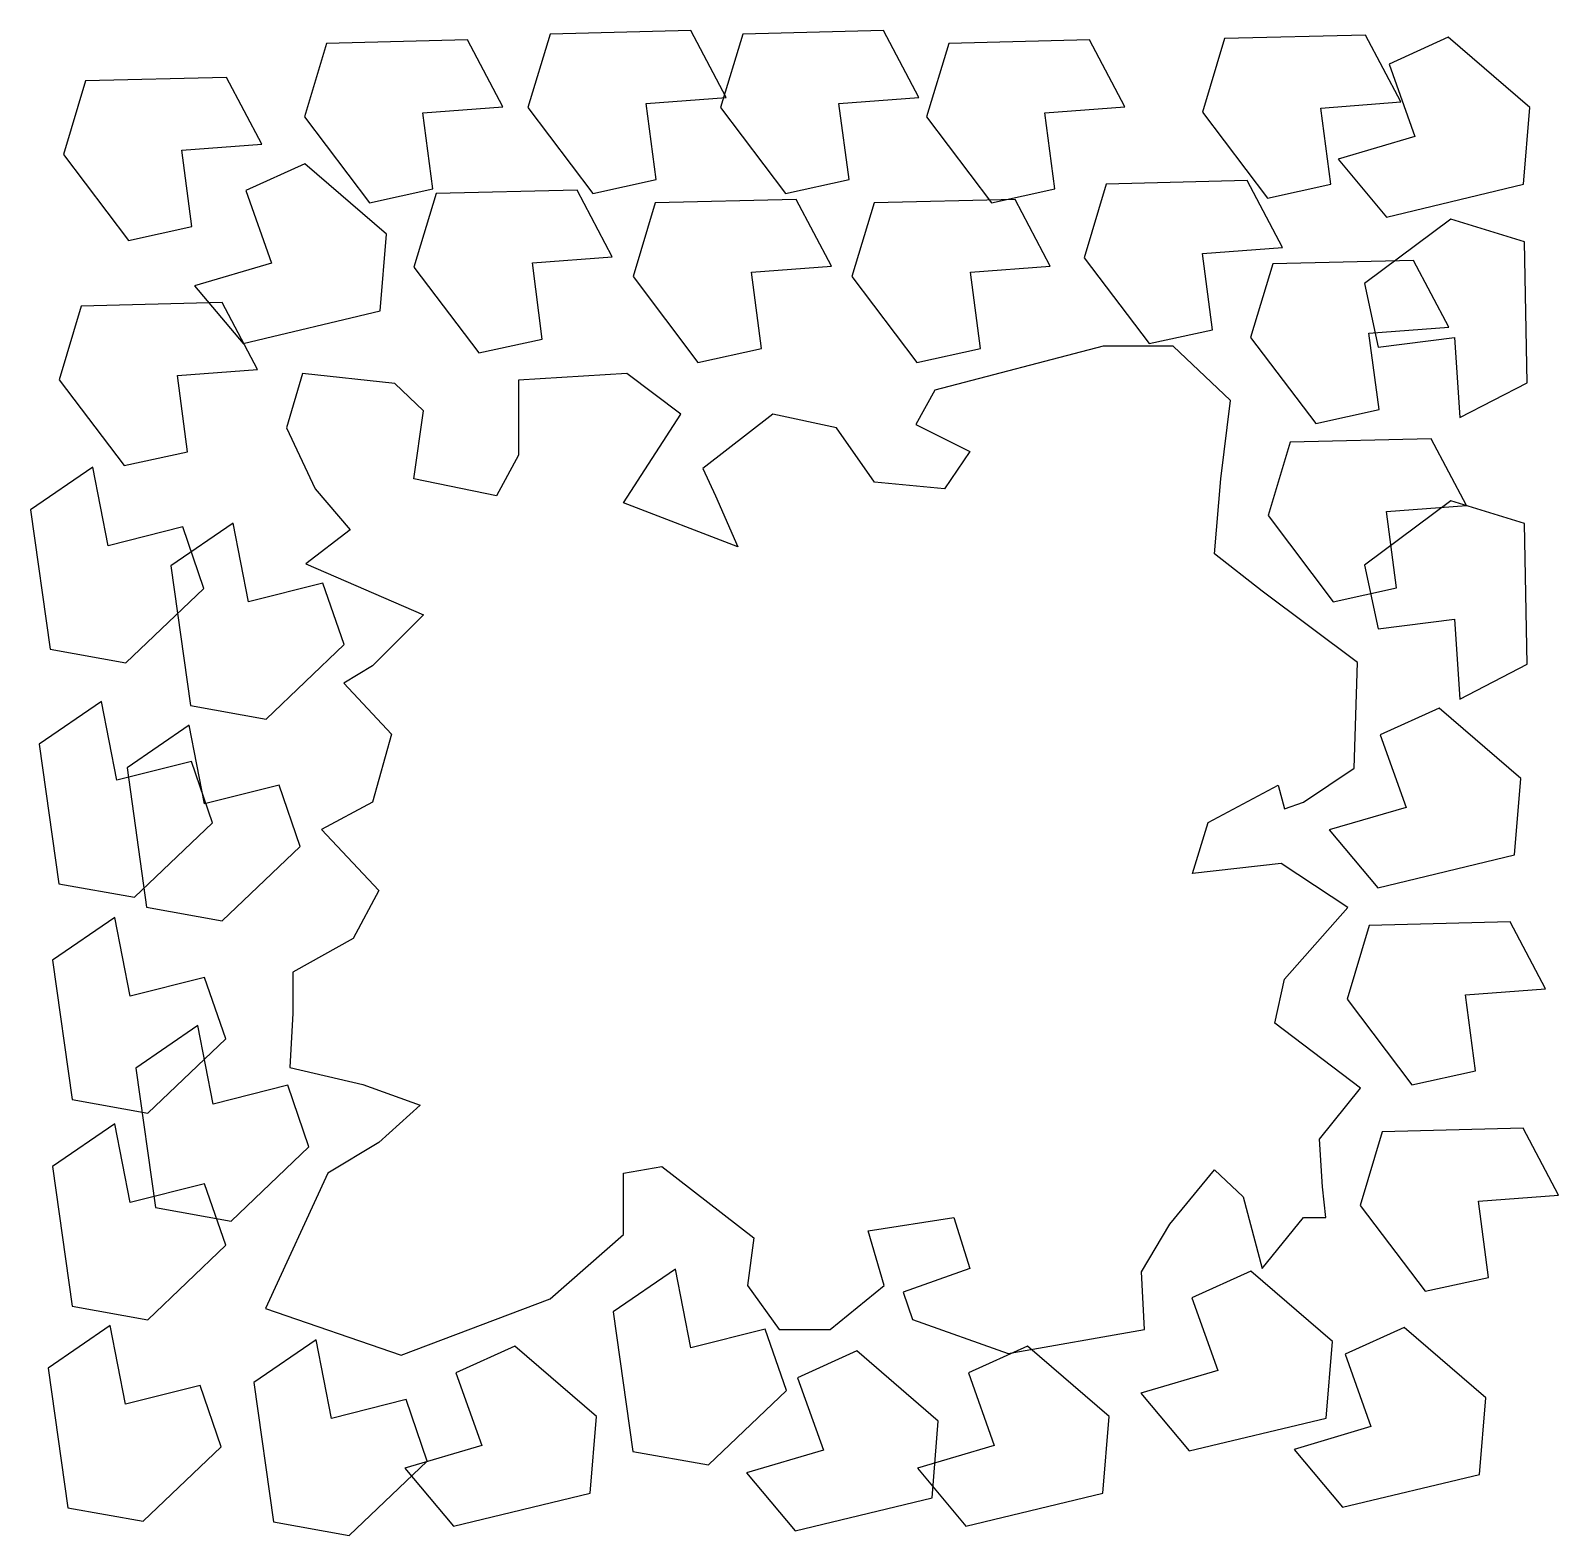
# Model space of a CAD drawing. Header units: millimetres. Extents: x 407.33 to 408.34, y 2576.75 to 2577.75.
import ezdxf

# ---------------------------------------------------------------- set-up
doc = ezdxf.new("R2010")
doc.units = ezdxf.units.MM
doc.header["$LTSCALE"] = 10
doc.layers.add('Vegetais', color=94, linetype='Continuous')

msp = doc.modelspace()

# ---------------------------------------------------------------- linework, layer by layer
at = {"layer": 'Vegetais'}
for p, q in [((407.5277, 2577.7404), (407.513, 2577.6917)), ((407.6211, 2577.7428), (407.5277, 2577.7404)), ((407.6444, 2577.6985), (407.6211, 2577.7428)), ((407.6757, 2577.7466), (407.661, 2577.6979)), ((407.769, 2577.749), (407.6757, 2577.7466)), ((407.7924, 2577.7047), (407.769, 2577.749)), ((407.8034, 2577.7466), (407.7887, 2577.6979)), ((407.8967, 2577.749), (407.8034, 2577.7466)), ((407.9201, 2577.7047), (407.8967, 2577.749)), ((407.9398, 2577.7404), (407.9251, 2577.6917)), ((408.0331, 2577.7428), (407.9398, 2577.7404)), ((408.0565, 2577.6985), (408.0331, 2577.7428)), ((408.1226, 2577.7436), (408.1079, 2577.6948)), ((408.2159, 2577.7459), (408.1226, 2577.7436)), ((408.2393, 2577.7017), (408.2159, 2577.7459)), ((408.2706, 2577.7446), (408.2315, 2577.7268)), ((408.3247, 2577.698), (408.2706, 2577.7446)), ((408.2315, 2577.7268), (408.2486, 2577.6788)), ((407.3681, 2577.7156), (407.3534, 2577.6669)), ((407.4614, 2577.7179), (407.3681, 2577.7156)), ((407.4848, 2577.6737), (407.4614, 2577.7179)), ((407.7395, 2577.7007), (407.7924, 2577.7047)), ((407.7461, 2577.6502), (407.7395, 2577.7007)), ((407.8671, 2577.7007), (407.9201, 2577.7047)), ((407.8738, 2577.6502), (407.8671, 2577.7007)), ((408.1863, 2577.6976), (408.2393, 2577.7017)), ((407.513, 2577.6917), (407.5561, 2577.6348)), ((407.5915, 2577.6945), (407.6444, 2577.6985)), ((407.5981, 2577.644), (407.5915, 2577.6945)), ((407.661, 2577.6979), (407.7041, 2577.641)), ((407.7887, 2577.6979), (407.8318, 2577.641)), ((407.9251, 2577.6917), (407.9682, 2577.6348)), ((408.0035, 2577.6945), (408.0565, 2577.6985)), ((408.0102, 2577.644), (408.0035, 2577.6945)), ((408.1079, 2577.6948), (408.151, 2577.6379)), ((408.193, 2577.6471), (408.1863, 2577.6976)), ((408.3205, 2577.6472), (408.3247, 2577.698)), ((407.4318, 2577.6697), (407.4848, 2577.6737)), ((407.4385, 2577.6191), (407.4318, 2577.6697)), ((408.2486, 2577.6788), (408.1977, 2577.6637)), ((407.3534, 2577.6669), (407.3964, 2577.6099)), ((407.5133, 2577.6607), (407.4741, 2577.6429)), ((407.5673, 2577.6141), (407.5133, 2577.6607)), ((408.1977, 2577.6637), (408.2298, 2577.6254)), ((407.7041, 2577.641), (407.7461, 2577.6502)), ((407.8318, 2577.641), (407.8738, 2577.6502)), ((408.1375, 2577.6495), (408.0442, 2577.6472)), ((408.1609, 2577.6053), (408.1375, 2577.6495)), ((407.4741, 2577.6429), (407.4912, 2577.5949)), ((407.5561, 2577.6348), (407.5981, 2577.644)), ((407.6002, 2577.641), (407.5856, 2577.5922)), ((407.6936, 2577.6433), (407.6002, 2577.641)), ((407.7169, 2577.5991), (407.6936, 2577.6433)), ((407.9682, 2577.6348), (408.0102, 2577.644)), ((408.0442, 2577.6472), (408.0295, 2577.5984)), ((408.151, 2577.6379), (408.193, 2577.6471)), ((408.2298, 2577.6254), (408.3205, 2577.6472)), ((407.7454, 2577.6347), (407.7307, 2577.586)), ((407.8387, 2577.6371), (407.7454, 2577.6347)), ((407.8621, 2577.5929), (407.8387, 2577.6371)), ((407.8904, 2577.6347), (407.8757, 2577.586)), ((407.9838, 2577.6371), (407.8904, 2577.6347)), ((408.0071, 2577.5929), (407.9838, 2577.6371)), ((407.3964, 2577.6099), (407.4385, 2577.6191)), ((408.2725, 2577.624), (408.2153, 2577.5813)), ((408.3212, 2577.6089), (408.2725, 2577.624)), ((407.5632, 2577.5633), (407.5673, 2577.6141)), ((408.3229, 2577.5156), (408.3212, 2577.6089)), ((407.664, 2577.595), (407.7169, 2577.5991)), ((408.108, 2577.6012), (408.1609, 2577.6053)), ((408.1146, 2577.5507), (408.108, 2577.6012)), ((407.4912, 2577.5949), (407.4403, 2577.5798)), ((407.5856, 2577.5922), (407.6286, 2577.5353)), ((407.6706, 2577.5445), (407.664, 2577.595)), ((407.8091, 2577.5888), (407.8621, 2577.5929)), ((407.8158, 2577.5383), (407.8091, 2577.5888)), ((407.9542, 2577.5888), (408.0071, 2577.5929)), ((407.9608, 2577.5383), (407.9542, 2577.5888)), ((408.0295, 2577.5984), (408.0726, 2577.5415)), ((408.1545, 2577.5943), (408.1398, 2577.5456)), ((408.2478, 2577.5966), (408.1545, 2577.5943)), ((408.2712, 2577.5524), (408.2478, 2577.5966)), ((407.4403, 2577.5798), (407.4724, 2577.5415)), ((407.7307, 2577.586), (407.7737, 2577.5291)), ((407.8757, 2577.586), (407.9188, 2577.5291)), ((408.2153, 2577.5813), (408.2242, 2577.5392)), ((407.4585, 2577.5687), (407.3652, 2577.5663)), ((407.4819, 2577.5244), (407.4585, 2577.5687)), ((407.3652, 2577.5663), (407.3505, 2577.5176)), ((407.4724, 2577.5415), (407.5632, 2577.5633)), ((408.0726, 2577.5415), (408.1146, 2577.5507)), ((408.2182, 2577.5484), (408.2712, 2577.5524)), ((408.2249, 2577.4978), (408.2182, 2577.5484)), ((407.6286, 2577.5353), (407.6706, 2577.5445)), ((407.7737, 2577.5291), (407.8158, 2577.5383)), ((407.9188, 2577.5291), (407.9608, 2577.5383)), ((408.0422, 2577.5399), (407.9307, 2577.5106)), ((408.0886, 2577.5399), (408.0422, 2577.5399)), ((408.1264, 2577.5038), (408.0886, 2577.5399)), ((408.1398, 2577.5456), (408.1829, 2577.4886)), ((408.2242, 2577.5392), (408.2748, 2577.5455)), ((408.2748, 2577.5455), (408.2785, 2577.4925)), ((407.429, 2577.5204), (407.4819, 2577.5244)), ((407.4356, 2577.4698), (407.429, 2577.5204)), ((407.5118, 2577.5218), (407.5012, 2577.4858)), ((407.5728, 2577.5151), (407.5118, 2577.5218)), ((407.7265, 2577.5218), (407.6549, 2577.5173)), ((407.7623, 2577.4948), (407.7265, 2577.5218)), ((407.3505, 2577.5176), (407.3936, 2577.4607)), ((407.5918, 2577.497), (407.5728, 2577.5151)), ((407.6549, 2577.5173), (407.6549, 2577.4677)), ((407.9307, 2577.5106), (407.918, 2577.488)), ((408.2785, 2577.4925), (408.3229, 2577.5156)), ((408.1201, 2577.4519), (408.1264, 2577.5038)), ((408.1829, 2577.4886), (408.2249, 2577.4978)), ((407.5854, 2577.4519), (407.5918, 2577.497)), ((407.7244, 2577.4361), (407.7623, 2577.4948)), ((407.8233, 2577.4948), (407.777, 2577.4587)), ((407.8654, 2577.4858), (407.8233, 2577.4948)), ((407.918, 2577.488), (407.9538, 2577.47)), ((407.5012, 2577.4858), (407.5202, 2577.4452)), ((407.8907, 2577.4497), (407.8654, 2577.4858)), ((408.2594, 2577.4785), (408.1661, 2577.4762)), ((408.2828, 2577.4343), (408.2594, 2577.4785)), ((407.3936, 2577.4607), (407.4356, 2577.4698)), ((407.6549, 2577.4677), (407.6402, 2577.4407)), ((407.9538, 2577.47), (407.937, 2577.4452)), ((408.1661, 2577.4762), (408.1514, 2577.4275)), ((407.3729, 2577.4597), (407.3316, 2577.4314)), ((407.383, 2577.4076), (407.3729, 2577.4597)), ((407.777, 2577.4587), (407.7854, 2577.4407)), ((407.6402, 2577.4407), (407.5854, 2577.4519)), ((407.937, 2577.4452), (407.8907, 2577.4497)), ((408.1159, 2577.4023), (408.1201, 2577.4519)), ((407.5202, 2577.4452), (407.5434, 2577.4181)), ((407.7854, 2577.4407), (407.8001, 2577.4068)), ((408.2725, 2577.4374), (408.2153, 2577.3947)), ((408.3212, 2577.4223), (408.2725, 2577.4374)), ((407.3316, 2577.4314), (407.3447, 2577.339)), ((407.8001, 2577.4068), (407.7244, 2577.4361)), ((408.1514, 2577.4275), (408.1945, 2577.3705)), ((408.2298, 2577.4303), (408.2828, 2577.4343)), ((408.2365, 2577.3797), (408.2298, 2577.4303)), ((407.4324, 2577.42), (407.383, 2577.4076)), ((407.4658, 2577.4225), (407.4245, 2577.3942)), ((407.4463, 2577.3793), (407.4324, 2577.42)), ((407.4759, 2577.3703), (407.4658, 2577.4225)), ((407.5434, 2577.4181), (407.5139, 2577.3955)), ((408.3229, 2577.329), (408.3212, 2577.4223)), ((408.1475, 2577.3775), (408.1159, 2577.4023)), ((407.4245, 2577.3942), (407.4376, 2577.3017)), ((407.5139, 2577.3955), (407.5918, 2577.3617)), ((408.2153, 2577.3947), (408.2242, 2577.3526)), ((407.3947, 2577.33), (407.4463, 2577.3793)), ((407.5253, 2577.3828), (407.4759, 2577.3703)), ((407.5393, 2577.3421), (407.5253, 2577.3828)), ((408.2106, 2577.3302), (408.1475, 2577.3775)), ((408.1945, 2577.3705), (408.2365, 2577.3797)), ((407.5918, 2577.3617), (407.5581, 2577.3279)), ((408.2242, 2577.3526), (408.2748, 2577.3589)), ((408.2748, 2577.3589), (408.2785, 2577.3059)), ((407.3447, 2577.339), (407.3947, 2577.33)), ((407.4877, 2577.2927), (407.5393, 2577.3421)), ((407.5581, 2577.3279), (407.5392, 2577.3166)), ((408.2085, 2577.2602), (408.2106, 2577.3302)), ((408.2785, 2577.3059), (408.3229, 2577.329)), ((407.5392, 2577.3166), (407.5707, 2577.2828)), ((407.3787, 2577.3043), (407.3374, 2577.276)), ((407.3887, 2577.2522), (407.3787, 2577.3043)), ((407.4376, 2577.3017), (407.4877, 2577.2927)), ((408.2648, 2577.3), (408.2257, 2577.2822)), ((408.3189, 2577.2534), (408.2648, 2577.3)), ((407.4367, 2577.2887), (407.3955, 2577.2605)), ((407.4468, 2577.2366), (407.4367, 2577.2887)), ((407.3374, 2577.276), (407.3504, 2577.1836)), ((407.5707, 2577.2828), (407.5581, 2577.2377)), ((408.2257, 2577.2822), (408.2428, 2577.2342)), ((407.4382, 2577.2646), (407.3887, 2577.2522)), ((407.3955, 2577.2605), (407.4085, 2577.168)), ((407.4521, 2577.2239), (407.4382, 2577.2646)), ((408.1749, 2577.2377), (408.2085, 2577.2602)), ((407.4963, 2577.249), (407.4468, 2577.2366)), ((407.5102, 2577.2083), (407.4963, 2577.249)), ((408.1117, 2577.2241), (408.158, 2577.2489)), ((408.158, 2577.2489), (408.1622, 2577.2332)), ((408.3147, 2577.2027), (408.3189, 2577.2534)), ((407.5581, 2577.2377), (407.5244, 2577.2196)), ((408.1622, 2577.2332), (408.1749, 2577.2377)), ((408.2428, 2577.2342), (408.1919, 2577.2192)), ((407.4005, 2577.1746), (407.4521, 2577.2239)), ((407.5244, 2577.2196), (407.5623, 2577.179)), ((408.1012, 2577.1903), (408.1117, 2577.2241)), ((408.1919, 2577.2192), (408.224, 2577.1808)), ((407.4586, 2577.159), (407.5102, 2577.2083)), ((408.1601, 2577.1971), (408.1012, 2577.1903)), ((408.2043, 2577.1678), (408.1601, 2577.1971)), ((408.224, 2577.1808), (408.3147, 2577.2027)), ((407.3504, 2577.1836), (407.4005, 2577.1746)), ((407.5623, 2577.179), (407.5454, 2577.1474)), ((407.4085, 2577.168), (407.4586, 2577.159)), ((408.1622, 2577.1204), (408.2043, 2577.1678)), ((407.3874, 2577.1612), (407.3461, 2577.1329)), ((407.3975, 2577.1091), (407.3874, 2577.1612)), ((408.2184, 2577.1559), (408.2037, 2577.1072)), ((408.3117, 2577.1583), (408.2184, 2577.1559)), ((408.3351, 2577.114), (408.3117, 2577.1583)), ((407.5454, 2577.1474), (407.5054, 2577.1249)), ((407.3461, 2577.1329), (407.3592, 2577.0405)), ((407.5054, 2577.1249), (407.5054, 2577.0978)), ((407.4469, 2577.1215), (407.3975, 2577.1091)), ((407.4609, 2577.0808), (407.4469, 2577.1215)), ((408.1559, 2577.0911), (408.1622, 2577.1204)), ((408.2821, 2577.11), (408.3351, 2577.114)), ((408.2037, 2577.1072), (408.2467, 2577.0503)), ((408.2888, 2577.0595), (408.2821, 2577.11)), ((407.5054, 2577.0978), (407.5034, 2577.0618)), ((407.4425, 2577.0897), (407.4013, 2577.0614)), ((407.4526, 2577.0376), (407.4425, 2577.0897)), ((408.2127, 2577.0482), (408.1559, 2577.0911)), ((407.4093, 2577.0315), (407.4609, 2577.0808)), ((407.4013, 2577.0614), (407.4143, 2576.969)), ((407.5034, 2577.0618), (407.5518, 2577.0505)), ((408.2467, 2577.0503), (408.2888, 2577.0595)), ((407.5021, 2577.05), (407.4526, 2577.0376)), ((407.516, 2577.0093), (407.5021, 2577.05)), ((407.5518, 2577.0505), (407.5896, 2577.0369)), ((408.1854, 2577.0144), (408.2127, 2577.0482)), ((407.3592, 2577.0405), (407.4093, 2577.0315)), ((407.5896, 2577.0369), (407.5623, 2577.0121)), ((407.3874, 2577.0244), (407.3461, 2576.9962)), ((407.3975, 2576.9723), (407.3874, 2577.0244)), ((407.5623, 2577.0121), (407.5286, 2576.9918)), ((408.1875, 2576.9828), (408.1854, 2577.0144)), ((408.227, 2577.0191), (408.2123, 2576.9704)), ((408.3204, 2577.0215), (408.227, 2577.0191)), ((408.3437, 2576.9772), (408.3204, 2577.0215)), ((407.4644, 2576.96), (407.516, 2577.0093)), ((407.3461, 2576.9962), (407.3592, 2576.9037)), ((407.5286, 2576.9918), (407.4872, 2576.9022)), ((407.7244, 2576.9918), (407.7497, 2576.9963)), ((407.7244, 2576.9512), (407.7244, 2576.9918)), ((407.7497, 2576.9963), (407.8107, 2576.949)), ((408.0864, 2576.958), (408.1159, 2576.9941)), ((408.1159, 2576.9941), (408.1348, 2576.976)), ((407.4469, 2576.9847), (407.3975, 2576.9723)), ((407.4609, 2576.944), (407.4469, 2576.9847)), ((408.1896, 2576.9625), (408.1875, 2576.9828)), ((408.1348, 2576.976), (408.1475, 2576.9287)), ((408.2908, 2576.9732), (408.3437, 2576.9772)), ((408.2974, 2576.9227), (408.2908, 2576.9732)), ((407.4143, 2576.969), (407.4644, 2576.96)), ((407.8865, 2576.9535), (407.9433, 2576.9625)), ((407.9433, 2576.9625), (407.9538, 2576.9287)), ((408.1475, 2576.9287), (408.1749, 2576.9625)), ((408.1749, 2576.9625), (408.1896, 2576.9625)), ((408.2123, 2576.9704), (408.2554, 2576.9135)), ((407.6758, 2576.9084), (407.7244, 2576.9512)), ((407.897, 2576.9174), (407.8865, 2576.9535)), ((408.0675, 2576.9264), (408.0864, 2576.958)), ((407.4093, 2576.8947), (407.4609, 2576.944)), ((407.8107, 2576.949), (407.8065, 2576.9174)), ((407.7588, 2576.9281), (407.7176, 2576.8998)), ((407.7689, 2576.876), (407.7588, 2576.9281)), ((407.9538, 2576.9287), (407.9096, 2576.9129)), ((408.0696, 2576.8881), (408.0675, 2576.9264)), ((408.14, 2576.9269), (408.1009, 2576.9091)), ((408.1941, 2576.8803), (408.14, 2576.9269)), ((408.2554, 2576.9135), (408.2974, 2576.9227)), ((407.8065, 2576.9174), (407.8275, 2576.8881)), ((407.8612, 2576.8881), (407.897, 2576.9174)), ((407.9096, 2576.9129), (407.9159, 2576.8948)), ((407.3592, 2576.9037), (407.4093, 2576.8947)), ((407.4872, 2576.9022), (407.5771, 2576.8712)), ((407.5771, 2576.8712), (407.6758, 2576.9084)), ((408.1009, 2576.9091), (408.118, 2576.8611)), ((407.3844, 2576.8908), (407.3432, 2576.8625)), ((407.3945, 2576.8387), (407.3844, 2576.8908)), ((407.7176, 2576.8998), (407.7306, 2576.8074)), ((407.9159, 2576.8948), (407.9791, 2576.8723)), ((407.5208, 2576.8814), (407.4796, 2576.8531)), ((407.5309, 2576.8293), (407.5208, 2576.8814)), ((407.8183, 2576.8884), (407.7689, 2576.876)), ((407.8323, 2576.8477), (407.8183, 2576.8884)), ((407.8275, 2576.8881), (407.8612, 2576.8881)), ((407.9791, 2576.8723), (408.0696, 2576.8881)), ((408.1899, 2576.8295), (408.1941, 2576.8803)), ((408.2416, 2576.8896), (408.2024, 2576.8718)), ((408.2956, 2576.8429), (408.2416, 2576.8896)), ((407.6525, 2576.8772), (407.6134, 2576.8594)), ((407.7066, 2576.8305), (407.6525, 2576.8772)), ((407.8789, 2576.874), (407.8397, 2576.8562)), ((407.9329, 2576.8274), (407.8789, 2576.874)), ((407.992, 2576.8772), (407.9529, 2576.8594)), ((408.0461, 2576.8305), (407.992, 2576.8772)), ((408.2024, 2576.8718), (408.2195, 2576.8238)), ((407.3432, 2576.8625), (407.3562, 2576.77)), ((408.118, 2576.8611), (408.0671, 2576.846)), ((407.444, 2576.8511), (407.3945, 2576.8387)), ((407.4579, 2576.8104), (407.444, 2576.8511)), ((407.4796, 2576.8531), (407.4926, 2576.7607)), ((407.6134, 2576.8594), (407.6305, 2576.8113)), ((407.8397, 2576.8562), (407.8568, 2576.8082)), ((407.9529, 2576.8594), (407.97, 2576.8113)), ((407.5804, 2576.8417), (407.5309, 2576.8293)), ((407.5943, 2576.801), (407.5804, 2576.8417)), ((407.7807, 2576.7984), (407.8323, 2576.8477)), ((408.0671, 2576.846), (408.0992, 2576.8077)), ((408.2915, 2576.7922), (408.2956, 2576.8429)), ((407.7024, 2576.7798), (407.7066, 2576.8305)), ((408.042, 2576.7798), (408.0461, 2576.8305)), ((408.0992, 2576.8077), (408.1899, 2576.8295)), ((407.9288, 2576.7767), (407.9329, 2576.8274)), ((408.2195, 2576.8238), (408.1686, 2576.8087)), ((407.4063, 2576.7611), (407.4579, 2576.8104)), ((407.6305, 2576.8113), (407.5795, 2576.7963)), ((407.97, 2576.8113), (407.9191, 2576.7963)), ((407.5427, 2576.7517), (407.5943, 2576.801)), ((407.7306, 2576.8074), (407.7807, 2576.7984)), ((407.8568, 2576.8082), (407.8059, 2576.7931)), ((408.1686, 2576.8087), (408.2007, 2576.7704)), ((407.5795, 2576.7963), (407.6117, 2576.7579)), ((407.8059, 2576.7931), (407.838, 2576.7548)), ((407.9191, 2576.7963), (407.9512, 2576.7579)), ((408.2007, 2576.7704), (408.2915, 2576.7922)), ((407.6117, 2576.7579), (407.7024, 2576.7798)), ((407.9512, 2576.7579), (408.042, 2576.7798)), ((407.3562, 2576.77), (407.4063, 2576.7611)), ((407.838, 2576.7548), (407.9288, 2576.7767)), ((407.4926, 2576.7607), (407.5427, 2576.7517))]:
    msp.add_line(p, q, dxfattribs=at)

doc.saveas('drawing.dxf')
